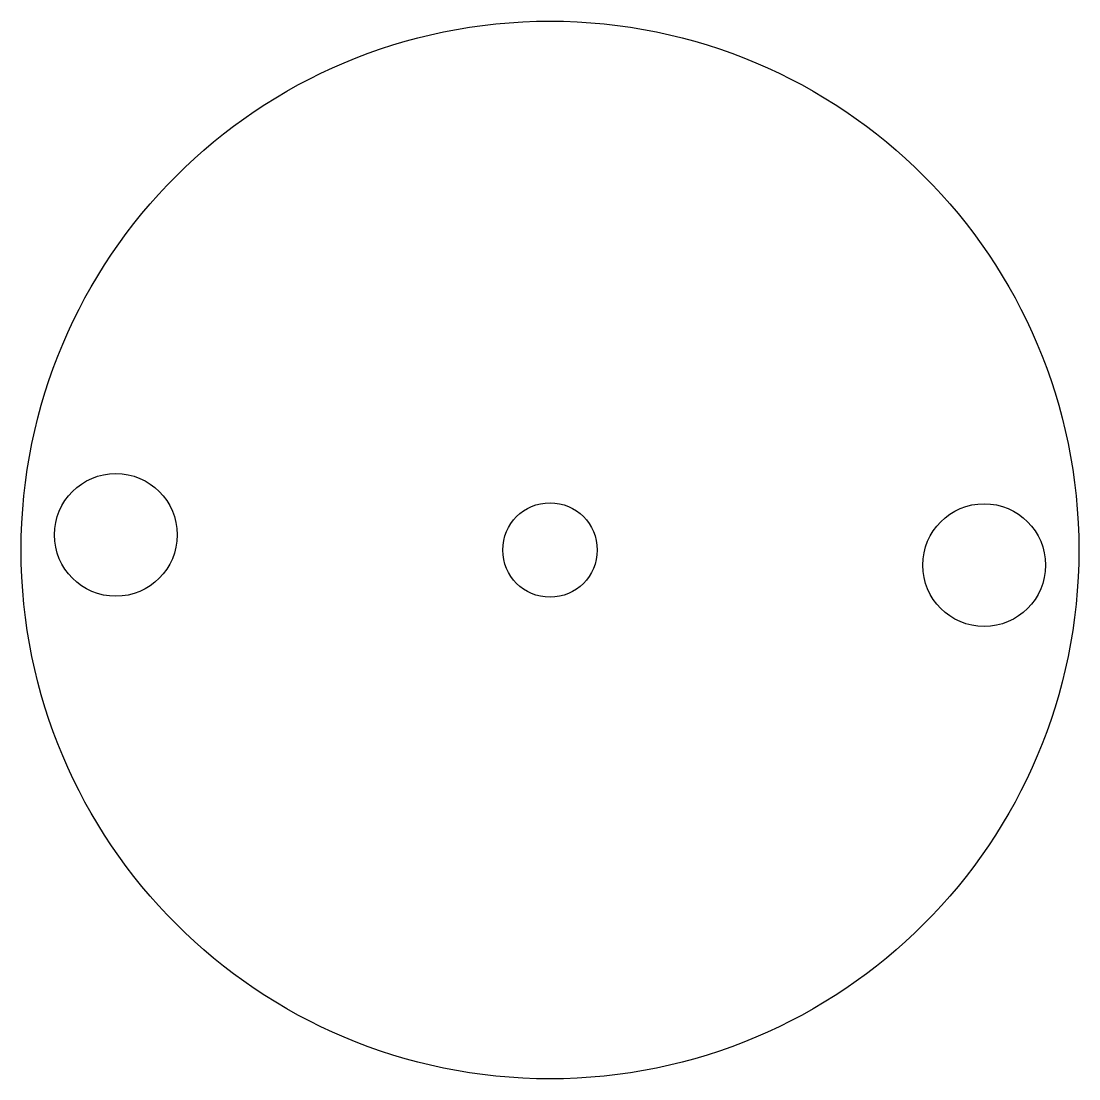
# Model space of a CAD drawing. Header units: millimetres. Extents: x -28 to 28, y -28 to 28.
import ezdxf

# ---------------------------------------------------------------- set-up
doc = ezdxf.new("R2010")
doc.units = ezdxf.units.MM
doc.layers.get('0').update_dxf_attribs({"linetype": 'CONTINUOUS'})

msp = doc.modelspace()

# ---------------------------------------------------------------- linework, layer by layer
for centre, radius in [((0, 0), 28), ((-22.986, 0.799), 3.25), ((0, 0), 2.5), ((22.986, -0.799), 3.25)]:
    msp.add_circle(centre, radius)

doc.saveas('drawing.dxf')
